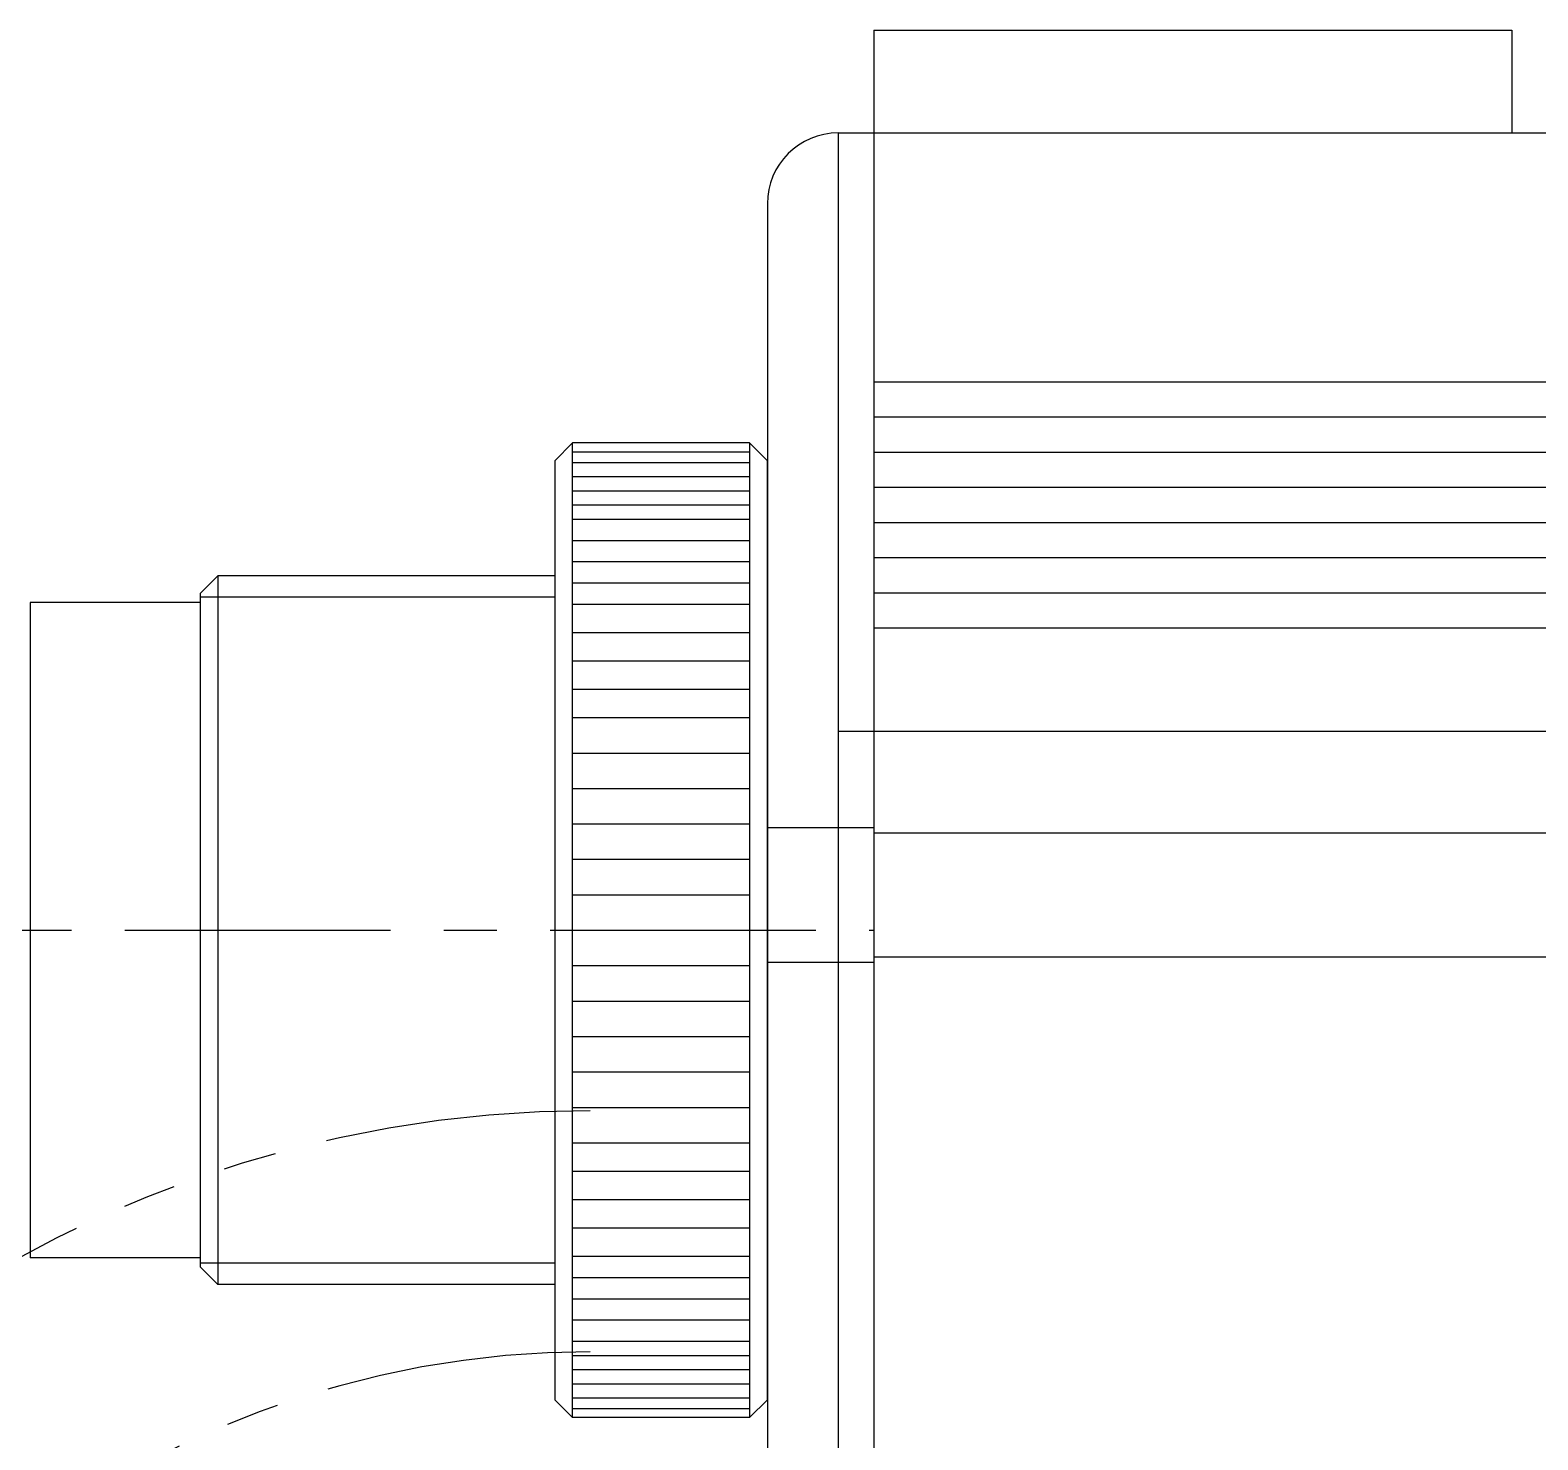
# Model space of a CAD drawing. Extents: x -609 to 549, y 145 to 558.
# Drawn here: x -458.57 to -416.04, y 361.18 to 400.96 of the extents above; entities that cross this region are included whole.
import ezdxf

# ---------------------------------------------------------------- set-up
doc = ezdxf.new("R2010")
doc.units = 0
for name, pattern in [('CENTER', [12, 7.5, -1.5, 1.5, -1.5]), ('CONTINOUS', [0]), ('PHANTOM', [15, 7.5, -1.5, 1.5, -1.5, 1.5, -1.5])]:
    doc.linetypes.add(name, pattern=pattern)
doc.layers.get('0').update_dxf_attribs({"linetype": 'CONTINUOUS'})
doc.layers.add('CENTER', color=1, linetype='CENTER')

msp = doc.modelspace()

# ---------------------------------------------------------------- linework, layer by layer
at = {"color": 7, "linetype": 'CONTINOUS'}
for p, q in [((-434.773, 400.961), (-434.773, 398.061)), ((-434.773, 400.961), (-416.773, 400.961)), ((-416.773, 400.961), (-416.773, 398.061)), ((-435.773, 398.061), (535.227, 398.061)), ((-435.773, 398.061), (-435.773, 338.561)), ((-434.773, 398.061), (-434.773, 337.561)), ((-437.773, 396.061), (-437.773, 340.561)), ((-434.773, 391.04), (534.227, 391.04)), ((-434.773, 390.048), (534.227, 390.048)), ((-443.773, 388.811), (-443.273, 389.311)), ((-438.273, 389.311), (-443.273, 389.311)), ((-443.273, 361.811), (-443.273, 389.311)), ((-437.773, 388.811), (-438.273, 389.311)), ((-438.273, 389.311), (-438.273, 361.811)), ((-443.773, 388.811), (-443.773, 362.311)), ((-443.273, 389.061), (-438.273, 389.061)), ((-437.773, 362.311), (-437.773, 388.811)), ((-434.773, 389.055), (534.227, 389.055)), ((-443.273, 388.761), (-438.273, 388.761)), ((-443.273, 388.361), (-438.273, 388.361)), ((-443.273, 387.961), (-438.273, 387.961)), ((-434.773, 388.063), (534.227, 388.063)), ((-443.273, 387.561), (-438.273, 387.561)), ((-443.273, 387.161), (-438.273, 387.161)), ((-434.773, 387.07), (534.227, 387.07)), ((-443.273, 386.561), (-438.273, 386.561)), ((-443.273, 385.961), (-438.273, 385.961)), ((-434.773, 386.078), (534.227, 386.078)), ((-453.273, 385.561), (-453.773, 385.061)), ((-443.773, 385.561), (-453.273, 385.561)), ((-453.273, 385.561), (-453.273, 365.561)), ((-453.773, 385.061), (-453.773, 366.061)), ((-443.273, 385.361), (-438.273, 385.361)), ((-434.773, 385.085), (534.227, 385.085)), ((-453.773, 384.811), (-458.573, 384.811)), ((-458.573, 384.811), (-458.573, 366.311)), ((-443.773, 384.961), (-453.773, 384.961)), ((-443.273, 384.761), (-438.273, 384.761)), ((-443.273, 383.961), (-438.273, 383.961)), ((-434.773, 384.092), (534.227, 384.092)), ((-443.273, 383.161), (-438.273, 383.161)), ((-443.273, 382.361), (-438.273, 382.361)), ((-443.273, 381.561), (-438.273, 381.561)), ((-435.773, 381.175), (535.227, 381.175)), ((-443.273, 380.561), (-438.273, 380.561)), ((-443.273, 379.561), (-438.273, 379.561)), ((-443.273, 378.561), (-438.273, 378.561)), ((-437.773, 378.461), (-434.773, 378.461)), ((-434.773, 378.311), (534.227, 378.311)), ((-443.273, 377.561), (-438.273, 377.561)), ((-443.273, 376.561), (-438.273, 376.561)), ((-443.273, 375.561), (-438.273, 375.561)), ((-434.773, 374.811), (534.227, 374.811)), ((-443.273, 374.561), (-438.273, 374.561)), ((-437.773, 374.661), (-434.773, 374.661)), ((-443.273, 373.561), (-438.273, 373.561)), ((-443.273, 372.561), (-438.273, 372.561)), ((-443.273, 371.561), (-438.273, 371.561)), ((-443.273, 370.561), (-438.273, 370.561)), ((-443.273, 369.561), (-438.273, 369.561)), ((-443.273, 368.761), (-438.273, 368.761)), ((-443.273, 367.961), (-438.273, 367.961)), ((-443.273, 367.161), (-438.273, 367.161)), ((-453.773, 366.311), (-458.573, 366.311)), ((-443.273, 366.361), (-438.273, 366.361)), ((-443.773, 366.161), (-453.773, 366.161)), ((-453.273, 365.561), (-453.773, 366.061)), ((-443.773, 365.561), (-453.273, 365.561)), ((-443.273, 365.761), (-438.273, 365.761)), ((-443.273, 365.161), (-438.273, 365.161)), ((-443.273, 364.561), (-438.273, 364.561)), ((-443.273, 363.961), (-438.273, 363.961)), ((-443.273, 363.561), (-438.273, 363.561)), ((-443.273, 363.161), (-438.273, 363.161)), ((-443.273, 362.761), (-438.273, 362.761)), ((-443.773, 362.311), (-443.273, 361.811)), ((-443.273, 362.361), (-438.273, 362.361)), ((-443.273, 362.061), (-438.273, 362.061)), ((-438.273, 361.811), (-437.773, 362.311)), ((-438.273, 361.811), (-443.273, 361.811))]:
    msp.add_line(p, q, dxfattribs=at)
msp.add_arc((-435.773, 396.061), 2, 90, 180, dxfattribs=at)
at = {"color": 3, "linetype": 'PHANTOM'}
for radius, end in [(33.4, 129.047), (26.6, 130.9943)]:
    msp.add_arc((-442.773, 337.061), radius, 90, end, dxfattribs=at)
at = {"layer": 'CENTER', "color": 1, "linetype": 'CENTER'}
msp.add_line((-479.905, 375.561), (-434.773, 375.561), dxfattribs=at)

doc.saveas('drawing.dxf')
